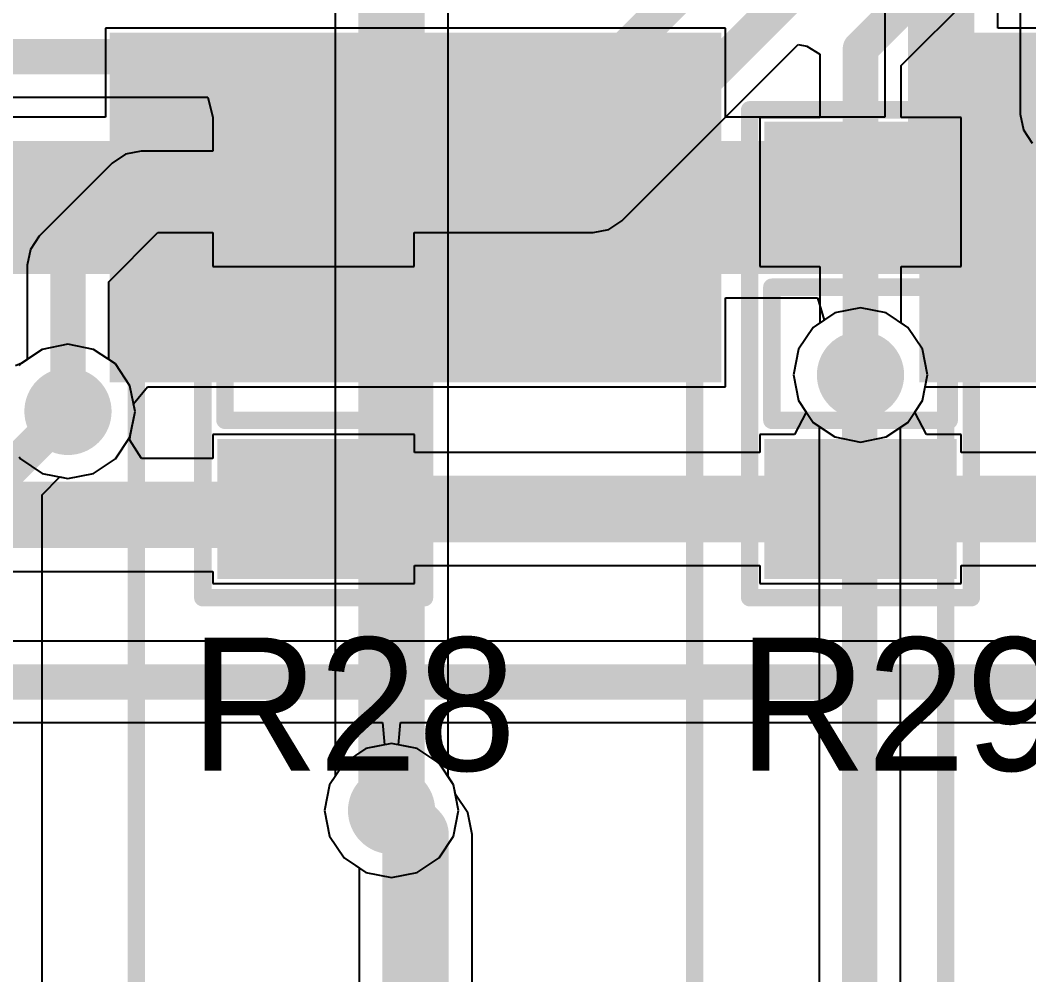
# Model space of a CAD drawing. Header units: millimetres. Extents: x 3.6 to 6.79, y 1.07 to 2.73.
# Drawn here: x 5.1752 to 5.4028, y 1.523 to 1.7382 of the extents above; entities that cross this region are included whole.
import ezdxf

# ---------------------------------------------------------------- set-up
doc = ezdxf.new("R2010")
doc.units = ezdxf.units.MM
doc.header["$MEASUREMENT"] = 0
for name, color, linetype in [('BottomLayer', 5, 'Continuous'), ('BottomOverlay', 54, 'Continuous'), ('BottomPaste', 16, 'Continuous'), ('BottomSolder', 6, 'Continuous'), ('MidLayer1', 16, 'Continuous'), ('MidLayer2', 76, 'Continuous'), ('MultiLayer', 9, 'Continuous'), ('TopLayer', 1, 'Continuous'), ('TopOverlay', 2, 'Continuous'), ('TopPaste', 8, 'Continuous'), ('TopSolder', 216, 'Continuous'), ('ViaHoleLayer', 16, 'Continuous')]:
    doc.layers.add(name, color=color, linetype=linetype)

# ---------------------------------------------------------------- blocks, each defined once
blk = doc.blocks.new('RES_SMD_0603_85')
at = {"layer": 'TopLayer'}
for points in [[(-0.04681, -0.01772), (-0.02319, -0.01772), (-0.04681, 0.01772), (-0.02319, 0.01772)], [(0.02468, -0.01771), (0.0483, -0.01771), (0.02468, 0.01772), (0.0483, 0.01772)]]:
    blk.add_solid(points, dxfattribs=at)
at = {"layer": 'TopOverlay', "const_width": 0.00394}
for points in [[(-0.055, 0.025), (0.055, 0.025)], [(-0.055, 0.025), (-0.055, -0.025)], [(0.055, 0.025), (0.055, -0.025)], [(-0.015, 0.02), (0.015, 0.02)], [(-0.015, 0.02), (-0.015, -0.02)], [(0.015, 0.02), (0.015, -0.02)], [(-0.015, -0.02), (0.015, -0.02)], [(-0.055, -0.025), (0.035, -0.025)], [(0.035, -0.025), (0.055, -0.025)]]:
    blk.add_lwpolyline(points, dxfattribs=at)
at = {"layer": 'TopOverlay', "const_width": 0.00197}
for points in [[(-0.05599, 0.025, 1), (-0.05402, 0.025, 1)], [(-0.05599, 0.025, 1), (-0.05402, 0.025, 1)], [(0.05401, 0.025, 1), (0.05598, 0.025, 1)], [(0.05401, 0.025, 1), (0.05598, 0.025, 1)], [(-0.01599, 0.02, 1), (-0.01402, 0.02, 1)], [(-0.01599, 0.02, 1), (-0.01402, 0.02, 1)], [(0.01401, 0.02, 1), (0.01598, 0.02, 1)], [(0.01401, 0.02, 1), (0.01598, 0.02, 1)], [(-0.01599, -0.02, 1), (-0.01402, -0.02, 1)], [(-0.01599, -0.02, 1), (-0.01402, -0.02, 1)], [(0.01401, -0.02, 1), (0.01598, -0.02, 1)], [(0.01401, -0.02, 1), (0.01598, -0.02, 1)], [(-0.05599, -0.025, 1), (-0.05402, -0.025, 1)], [(-0.05599, -0.025, 1), (-0.05402, -0.025, 1)], [(0.03401, -0.025, 1), (0.03598, -0.025, 1)], [(0.03401, -0.025, 1), (0.03598, -0.025, 1)], [(0.05401, -0.025, 1), (0.05598, -0.025, 1)], [(0.05401, -0.025, 1), (0.05598, -0.025, 1)]]:
    blk.add_lwpolyline(points, format="xyb", close=True, dxfattribs=at)
at = {"layer": 'TopPaste'}
for points in [[(-0.04681, -0.01772), (-0.02319, -0.01772), (-0.04681, 0.01772), (-0.02319, 0.01772)], [(0.02468, -0.01771), (0.0483, -0.01771), (0.02468, 0.01772), (0.0483, 0.01772)]]:
    blk.add_solid(points, dxfattribs=at)
at = {"layer": 'TopSolder'}
for points in [[(-0.05081, -0.02172), (-0.01919, -0.02172), (-0.05081, 0.02172), (-0.01919, 0.02172)], [(0.02068, -0.02171), (0.0523, -0.02171), (0.02068, 0.02172), (0.0523, 0.02172)]]:
    blk.add_solid(points, dxfattribs=at)
blk = doc.blocks.new('RES_SMD_0603_86')
at = {"layer": 'TopLayer'}
for points in [[(-0.04681, -0.01772), (-0.02319, -0.01772), (-0.04681, 0.01772), (-0.02319, 0.01772)], [(0.02468, -0.01771), (0.0483, -0.01771), (0.02468, 0.01772), (0.0483, 0.01772)]]:
    blk.add_solid(points, dxfattribs=at)
at = {"layer": 'TopOverlay', "const_width": 0.00394}
for points in [[(-0.055, 0.025), (0.055, 0.025)], [(-0.055, 0.025), (-0.055, -0.025)], [(0.055, 0.025), (0.055, -0.025)], [(-0.015, 0.02), (0.015, 0.02)], [(-0.015, 0.02), (-0.015, -0.02)], [(0.015, 0.02), (0.015, -0.02)], [(-0.015, -0.02), (0.015, -0.02)], [(-0.055, -0.025), (0.035, -0.025)], [(0.035, -0.025), (0.055, -0.025)]]:
    blk.add_lwpolyline(points, dxfattribs=at)
at = {"layer": 'TopOverlay', "const_width": 0.00197}
for points in [[(-0.05599, 0.025, 1), (-0.05402, 0.025, 1)], [(-0.05599, 0.025, 1), (-0.05402, 0.025, 1)], [(0.05401, 0.025, 1), (0.05598, 0.025, 1)], [(0.05401, 0.025, 1), (0.05598, 0.025, 1)], [(-0.01599, 0.02, 1), (-0.01402, 0.02, 1)], [(-0.01599, 0.02, 1), (-0.01402, 0.02, 1)], [(0.01401, 0.02, 1), (0.01598, 0.02, 1)], [(0.01401, 0.02, 1), (0.01598, 0.02, 1)], [(-0.01599, -0.02, 1), (-0.01402, -0.02, 1)], [(-0.01599, -0.02, 1), (-0.01402, -0.02, 1)], [(0.01401, -0.02, 1), (0.01598, -0.02, 1)], [(0.01401, -0.02, 1), (0.01598, -0.02, 1)], [(-0.05599, -0.025, 1), (-0.05402, -0.025, 1)], [(-0.05599, -0.025, 1), (-0.05402, -0.025, 1)], [(0.03401, -0.025, 1), (0.03598, -0.025, 1)], [(0.03401, -0.025, 1), (0.03598, -0.025, 1)], [(0.05401, -0.025, 1), (0.05598, -0.025, 1)], [(0.05401, -0.025, 1), (0.05598, -0.025, 1)]]:
    blk.add_lwpolyline(points, format="xyb", close=True, dxfattribs=at)
at = {"layer": 'TopPaste'}
for points in [[(-0.04681, -0.01772), (-0.02319, -0.01772), (-0.04681, 0.01772), (-0.02319, 0.01772)], [(0.02468, -0.01771), (0.0483, -0.01771), (0.02468, 0.01772), (0.0483, 0.01772)]]:
    blk.add_solid(points, dxfattribs=at)
at = {"layer": 'TopSolder'}
for points in [[(-0.05081, -0.02172), (-0.01919, -0.02172), (-0.05081, 0.02172), (-0.01919, 0.02172)], [(0.02068, -0.02171), (0.0523, -0.02171), (0.02068, 0.02172), (0.0523, 0.02172)]]:
    blk.add_solid(points, dxfattribs=at)
blk = doc.blocks.new('RES_SMD_2512_B_88')
at = {"layer": 'BottomLayer'}
for points in [[(-0.16141, 0.05996), (-0.16141, -0.06996), (-0.09054, 0.05996), (-0.09054, -0.06996)], [(0.09056, 0.05996), (0.09056, -0.06996), (0.16142, 0.05996), (0.16142, -0.06996)]]:
    blk.add_solid(points, dxfattribs=at)
at = {"layer": 'BottomOverlay', "const_width": 0.00394}
for points in [[(0.12599, 0.05799), (-0.12598, 0.05799)], [(-0.12598, -0.06799), (-0.12598, 0.05799)], [(0.12599, -0.06799), (0.12599, 0.05799)], [(0.12599, -0.06799), (-0.12598, -0.06799)]]:
    blk.add_lwpolyline(points, dxfattribs=at)
at = {"layer": 'BottomOverlay', "const_width": 0.00197}
for points in [[(-0.12696, 0.05799, 1), (-0.12499, 0.05799, 1)], [(-0.12696, 0.05799, 1), (-0.12499, 0.05799, 1)], [(0.12501, 0.05799, 1), (0.12698, 0.05799, 1)], [(0.12501, 0.05799, 1), (0.12698, 0.05799, 1)], [(-0.12696, -0.06799, 1), (-0.12499, -0.06799, 1)], [(-0.12696, -0.06799, 1), (-0.12499, -0.06799, 1)], [(0.12501, -0.06799, 1), (0.12698, -0.06799, 1)], [(0.12501, -0.06799, 1), (0.12698, -0.06799, 1)]]:
    blk.add_lwpolyline(points, format="xyb", close=True, dxfattribs=at)
at = {"layer": 'BottomPaste'}
for points in [[(-0.16141, 0.05996), (-0.16141, -0.06996), (-0.09054, 0.05996), (-0.09054, -0.06996)], [(0.09056, 0.05996), (0.09056, -0.06996), (0.16142, 0.05996), (0.16142, -0.06996)]]:
    blk.add_solid(points, dxfattribs=at)
at = {"layer": 'BottomSolder'}
for points in [[(-0.16541, 0.06396), (-0.16541, -0.07396), (-0.08654, 0.06396), (-0.08654, -0.07396)], [(0.08656, 0.06396), (0.08656, -0.07396), (0.16542, 0.06396), (0.16542, -0.07396)]]:
    blk.add_solid(points, dxfattribs=at)
blk = doc.blocks.new('RES_SMD_2512_B_89')
at = {"layer": 'BottomLayer'}
for points in [[(-0.16141, 0.05996), (-0.16141, -0.06996), (-0.09054, 0.05996), (-0.09054, -0.06996)], [(0.09056, 0.05996), (0.09056, -0.06996), (0.16142, 0.05996), (0.16142, -0.06996)]]:
    blk.add_solid(points, dxfattribs=at)
at = {"layer": 'BottomOverlay', "const_width": 0.00394}
for points in [[(0.12599, 0.05799), (-0.12598, 0.05799)], [(-0.12598, -0.06799), (-0.12598, 0.05799)], [(0.12599, -0.06799), (0.12599, 0.05799)], [(0.12599, -0.06799), (-0.12598, -0.06799)]]:
    blk.add_lwpolyline(points, dxfattribs=at)
at = {"layer": 'BottomOverlay', "const_width": 0.00197}
for points in [[(-0.12696, 0.05799, 1), (-0.12499, 0.05799, 1)], [(-0.12696, 0.05799, 1), (-0.12499, 0.05799, 1)], [(0.12501, 0.05799, 1), (0.12698, 0.05799, 1)], [(0.12501, 0.05799, 1), (0.12698, 0.05799, 1)], [(-0.12696, -0.06799, 1), (-0.12499, -0.06799, 1)], [(-0.12696, -0.06799, 1), (-0.12499, -0.06799, 1)], [(0.12501, -0.06799, 1), (0.12698, -0.06799, 1)], [(0.12501, -0.06799, 1), (0.12698, -0.06799, 1)]]:
    blk.add_lwpolyline(points, format="xyb", close=True, dxfattribs=at)
at = {"layer": 'BottomPaste'}
for points in [[(-0.16141, 0.05996), (-0.16141, -0.06996), (-0.09054, 0.05996), (-0.09054, -0.06996)], [(0.09056, 0.05996), (0.09056, -0.06996), (0.16142, 0.05996), (0.16142, -0.06996)]]:
    blk.add_solid(points, dxfattribs=at)
at = {"layer": 'BottomSolder'}
for points in [[(-0.16541, 0.06396), (-0.16541, -0.07396), (-0.08654, 0.06396), (-0.08654, -0.07396)], [(0.08656, 0.06396), (0.08656, -0.07396), (0.16542, 0.06396), (0.16542, -0.07396)]]:
    blk.add_solid(points, dxfattribs=at)

msp = doc.modelspace()

# ---------------------------------------------------------------- linework, layer by layer
at = {"layer": 'BottomLayer'}
for p, q in [((5.37026, 1.76696), (5.37026, 1.71637)), ((5.39574, 1.73641), (5.39574, 1.76696)), ((5.33436, 1.73641), (5.19444, 1.73641)), ((5.19444, 1.73641), (5.19444, 1.71637)), ((5.33436, 1.71637), (5.33436, 1.73641)), ((5.51696, 1.73641), (5.39574, 1.73641)), ((5.19444, 1.71637), (5.17049, 1.71637)), ((5.37026, 1.71637), (5.33436, 1.71637)), ((5.33436, 1.65554), (5.33436, 1.67559)), ((5.33436, 1.67559), (5.35506, 1.67559)), ((5.35506, 1.67559), (5.35658, 1.67059)), ((5.35658, 1.67059), (5.35408, 1.66892)), ((5.35408, 1.66892), (5.3508, 1.66401)), ((5.3508, 1.66401), (5.34965, 1.65822)), ((5.34965, 1.65822), (5.3508, 1.65242)), ((5.2008, 1.65168), (5.20397, 1.65554)), ((5.20397, 1.65554), (5.33436, 1.65554)), ((5.37877, 1.65242), (5.37939, 1.65554)), ((5.37939, 1.65554), (5.42661, 1.65554)), ((5.3508, 1.65242), (5.35408, 1.64751)), ((5.37549, 1.64751), (5.37877, 1.65242)), ((5.19998, 1.64421), (5.20113, 1.65)), ((5.20113, 1.65), (5.2008, 1.65168)), ((5.35408, 1.64751), (5.35899, 1.64423)), ((5.37058, 1.64423), (5.37549, 1.64751)), ((5.1967, 1.6393), (5.19998, 1.64421)), ((5.35899, 1.64423), (5.36478, 1.64308)), ((5.36478, 1.64308), (5.37058, 1.64423)), ((5.175, 1.63975), (5.1753, 1.6393)), ((5.1753, 1.6393), (5.18021, 1.63602)), ((5.19179, 1.63602), (5.1967, 1.6393)), ((5.18021, 1.63602), (5.186, 1.63487)), ((5.186, 1.63487), (5.19179, 1.63602)), ((5.259, 1.57513), (5.25321, 1.57398)), ((5.26479, 1.57398), (5.259, 1.57513)), ((5.25321, 1.57398), (5.2483, 1.5707)), ((5.2697, 1.5707), (5.26479, 1.57398)), ((5.2483, 1.5707), (5.24502, 1.56579)), ((5.27298, 1.56579), (5.2697, 1.5707)), ((5.24502, 1.56579), (5.24387, 1.56)), ((5.27342, 1.56361), (5.27298, 1.56579)), ((5.27618, 1.55948), (5.27342, 1.56361)), ((5.24387, 1.56), (5.24502, 1.55421)), ((5.27715, 1.5546), (5.27618, 1.55948)), ((5.24502, 1.55421), (5.2483, 1.5493)), ((5.27715, 1.48444), (5.27715, 1.5546)), ((5.2483, 1.5493), (5.25166, 1.54706)), ((5.25166, 1.54706), (5.25166, 1.48444))]:
    msp.add_line(p, q, dxfattribs=at)
for points, const_width in [([(5.383, 1.69598), (5.383, 1.80976)], 0.015), ([(5.157, 1.69598), (5.2644, 1.69598)], 0.03), ([(5.2644, 1.69598), (5.383, 1.69598)], 0.03), ([(5.383, 1.69598), (5.447, 1.69598)], 0.03), ([(5.259, 1.56), (5.2644, 1.5546)], 0.015), ([(5.2644, 1.44401), (5.2644, 1.5546)], 0.015)]:
    msp.add_lwpolyline(points, dxfattribs=dict(at, const_width=const_width))
for points, const_width in [([(5.2569, 1.69598, 1), (5.2719, 1.69598, 1)], 0.015), ([(5.2569, 1.69598, 1), (5.2719, 1.69598, 1)], 0.015), ([(5.3755, 1.69598, 1), (5.3905, 1.69598, 1)], 0.015), ([(5.3755, 1.69598, 1), (5.3905, 1.69598, 1)], 0.015), ([(5.37925, 1.69598, 1), (5.38675, 1.69598, 1)], 0.0075), ([(5.35986, 1.65822, 1), (5.36971, 1.65822, 1)], 0.00984), ([(5.18108, 1.65, 1), (5.19092, 1.65, 1)], 0.00984), ([(5.25408, 1.56, 1), (5.26392, 1.56, 1)], 0.00984), ([(5.25525, 1.56, 1), (5.26275, 1.56, 1)], 0.0075), ([(5.26065, 1.5546, 1), (5.26815, 1.5546, 1)], 0.0075), ([(5.26065, 1.5546, 1), (5.26815, 1.5546, 1)], 0.0075)]:
    msp.add_lwpolyline(points, format="xyb", close=True, dxfattribs=dict(at, const_width=const_width))
at = {"layer": 'MidLayer1'}
for p, q in [((5.27174, 1.56764), (5.27174, 1.8145)), ((5.24626, 1.80922), (5.24626, 1.56764)), ((5.36478, 1.67335), (5.35899, 1.6722)), ((5.37058, 1.6722), (5.36478, 1.67335)), ((5.35899, 1.6722), (5.35408, 1.66892)), ((5.37549, 1.66892), (5.37058, 1.6722)), ((5.35408, 1.66892), (5.3508, 1.66401)), ((5.37877, 1.66401), (5.37549, 1.66892)), ((5.18021, 1.66398), (5.1753, 1.6607)), ((5.186, 1.66513), (5.18021, 1.66398)), ((5.19179, 1.66398), (5.186, 1.66513)), ((5.1967, 1.6607), (5.19179, 1.66398)), ((5.3508, 1.66401), (5.34965, 1.65822)), ((5.37992, 1.65822), (5.37877, 1.66401)), ((5.1753, 1.6607), (5.175, 1.66025)), ((5.19998, 1.65579), (5.1967, 1.6607)), ((5.34965, 1.65822), (5.3508, 1.65242)), ((5.37877, 1.65242), (5.37992, 1.65822)), ((5.20113, 1.65), (5.19998, 1.65579)), ((5.3508, 1.65242), (5.35408, 1.64751)), ((5.37549, 1.64751), (5.37877, 1.65242)), ((5.19998, 1.64421), (5.20113, 1.65)), ((5.35408, 1.64751), (5.35544, 1.64661)), ((5.37379, 1.64638), (5.37549, 1.64751)), ((5.35544, 1.64661), (5.35544, 1.22241)), ((5.37379, 1.30429), (5.37379, 1.64638)), ((5.1967, 1.6393), (5.19998, 1.64421)), ((5.19179, 1.63602), (5.1967, 1.6393)), ((5.186, 1.63487), (5.19179, 1.63602)), ((5.18018, 1.6312), (5.1842, 1.63522)), ((5.1842, 1.63522), (5.186, 1.63487)), ((5.18018, 1.32535), (5.18018, 1.6312)), ((5.24502, 1.56579), (5.24387, 1.56)), ((5.24626, 1.56764), (5.24502, 1.56579)), ((5.27298, 1.56579), (5.27174, 1.56764)), ((5.27413, 1.56), (5.27298, 1.56579)), ((5.24387, 1.56), (5.24502, 1.55421)), ((5.27298, 1.55421), (5.27413, 1.56)), ((5.24502, 1.55421), (5.2483, 1.5493)), ((5.2697, 1.5493), (5.27298, 1.55421)), ((5.2483, 1.5493), (5.25321, 1.54602)), ((5.26479, 1.54602), (5.2697, 1.5493)), ((5.25321, 1.54602), (5.259, 1.54487)), ((5.259, 1.54487), (5.26479, 1.54602))]:
    msp.add_line(p, q, dxfattribs=at)
for points, const_width in [([(5.259, 1.56), (5.259, 1.8145)], 0.015), ([(5.36461, 1.65804), (5.36478, 1.65822)], 0.008), ([(5.36461, 1.21861), (5.36461, 1.65804)], 0.008), ([(5.171, 1.635), (5.186, 1.65)], 0.008)]:
    msp.add_lwpolyline(points, dxfattribs=dict(at, const_width=const_width))
for points, const_width in [([(5.35986, 1.65822, 1), (5.36971, 1.65822, 1)], 0.00984), ([(5.36261, 1.65804, 1), (5.36661, 1.65804, 1)], 0.004), ([(5.36261, 1.65804, 1), (5.36661, 1.65804, 1)], 0.004), ([(5.36278, 1.65822, 1), (5.36678, 1.65822, 1)], 0.004), ([(5.18108, 1.65, 1), (5.19092, 1.65, 1)], 0.00984), ([(5.184, 1.65, 1), (5.188, 1.65, 1)], 0.004), ([(5.25408, 1.56, 1), (5.26392, 1.56, 1)], 0.00984), ([(5.25525, 1.56, 1), (5.26275, 1.56, 1)], 0.0075)]:
    msp.add_lwpolyline(points, format="xyb", close=True, dxfattribs=dict(at, const_width=const_width))
at = {"layer": 'MidLayer2'}
for p, q in [((5.36478, 1.67335), (5.35899, 1.6722)), ((5.37058, 1.6722), (5.36478, 1.67335)), ((5.35899, 1.6722), (5.35408, 1.66892)), ((5.37549, 1.66892), (5.37058, 1.6722)), ((5.35408, 1.66892), (5.3508, 1.66401)), ((5.37877, 1.66401), (5.37549, 1.66892)), ((5.18021, 1.66398), (5.1753, 1.6607)), ((5.186, 1.66513), (5.18021, 1.66398)), ((5.19179, 1.66398), (5.186, 1.66513)), ((5.1967, 1.6607), (5.19179, 1.66398)), ((5.3508, 1.66401), (5.34965, 1.65822)), ((5.37992, 1.65822), (5.37877, 1.66401)), ((5.1753, 1.6607), (5.175, 1.66025)), ((5.19998, 1.65579), (5.1967, 1.6607)), ((5.34965, 1.65822), (5.3508, 1.65242)), ((5.37877, 1.65242), (5.37992, 1.65822)), ((5.20113, 1.65), (5.19998, 1.65579)), ((5.3508, 1.65242), (5.35408, 1.64751)), ((5.37549, 1.64751), (5.37877, 1.65242)), ((5.19998, 1.64421), (5.20113, 1.65)), ((5.35408, 1.64751), (5.35899, 1.64423)), ((5.37058, 1.64423), (5.37549, 1.64751)), ((5.1967, 1.6393), (5.19998, 1.64421)), ((5.35899, 1.64423), (5.36478, 1.64308)), ((5.36478, 1.64308), (5.37058, 1.64423)), ((5.175, 1.63975), (5.1753, 1.6393)), ((5.1753, 1.6393), (5.18021, 1.63602)), ((5.19179, 1.63602), (5.1967, 1.6393)), ((5.18021, 1.63602), (5.186, 1.63487)), ((5.186, 1.63487), (5.19179, 1.63602)), ((5.42714, 1.59818), (4.44772, 1.59818)), ((4.44772, 1.57982), (5.25695, 1.57982)), ((5.25695, 1.57982), (5.25744, 1.57482)), ((5.26056, 1.57482), (5.26105, 1.57982)), ((5.26105, 1.57982), (5.42493, 1.57982)), ((5.25744, 1.57482), (5.25583, 1.5745)), ((5.26217, 1.5745), (5.26056, 1.57482)), ((5.25321, 1.57398), (5.2483, 1.5707)), ((5.25583, 1.5745), (5.25321, 1.57398)), ((5.26479, 1.57398), (5.26217, 1.5745)), ((5.2697, 1.5707), (5.26479, 1.57398)), ((5.2483, 1.5707), (5.24502, 1.56579)), ((5.27298, 1.56579), (5.2697, 1.5707)), ((5.24502, 1.56579), (5.24387, 1.56)), ((5.27413, 1.56), (5.27298, 1.56579)), ((5.24387, 1.56), (5.24502, 1.55421)), ((5.27298, 1.55421), (5.27413, 1.56)), ((5.24502, 1.55421), (5.2483, 1.5493)), ((5.2697, 1.5493), (5.27298, 1.55421)), ((5.2483, 1.5493), (5.25321, 1.54602)), ((5.26479, 1.54602), (5.2697, 1.5493)), ((5.25321, 1.54602), (5.259, 1.54487)), ((5.259, 1.54487), (5.26479, 1.54602))]:
    msp.add_line(p, q, dxfattribs=at)
at = {"layer": 'MidLayer2', "const_width": 0.00984}
for points in [[(5.35986, 1.65822, 1), (5.36971, 1.65822, 1)], [(5.18108, 1.65, 1), (5.19092, 1.65, 1)], [(5.25408, 1.56, 1), (5.26392, 1.56, 1)]]:
    msp.add_lwpolyline(points, format="xyb", close=True, dxfattribs=at)
at = {"layer": 'MidLayer2', "const_width": 0.008}
msp.add_lwpolyline([(4.436, 1.589), (5.43094, 1.589)], dxfattribs=at)
at = {"layer": 'MultiLayer', "const_width": 0.00984}
for points in [[(5.35986, 1.65822, 1), (5.36971, 1.65822, 1)], [(5.18108, 1.65, 1), (5.19092, 1.65, 1)], [(5.25408, 1.56, 1), (5.26392, 1.56, 1)]]:
    msp.add_lwpolyline(points, format="xyb", close=True, dxfattribs=at)
at = {"layer": 'TopLayer'}
for p, q in [((5.40082, 1.75901), (5.40082, 1.717)), ((5.37396, 1.72798), (5.39149, 1.74551)), ((5.31098, 1.693), (5.35071, 1.73273)), ((5.35071, 1.73273), (5.35264, 1.73236)), ((5.35264, 1.73236), (5.35561, 1.73056)), ((5.35561, 1.73056), (5.35561, 1.7163)), ((5.37396, 1.7163), (5.37396, 1.72798)), ((5.14191, 1.72082), (5.21755, 1.72082)), ((5.21755, 1.72082), (5.2187, 1.7163)), ((5.2187, 1.7163), (5.2187, 1.7163)), ((5.2187, 1.7163), (5.2187, 1.70866)), ((5.35561, 1.7163), (5.34207, 1.7163)), ((5.34207, 1.7163), (5.34207, 1.68268)), ((5.3875, 1.7163), (5.37396, 1.7163)), ((5.3875, 1.68268), (5.3875, 1.7163)), ((5.40082, 1.717), (5.40152, 1.71349)), ((5.40152, 1.71349), (5.40351, 1.71051)), ((5.19898, 1.70797), (5.196, 1.70598)), ((5.20249, 1.70866), (5.19898, 1.70797)), ((5.2187, 1.70866), (5.20249, 1.70866)), ((5.196, 1.70598), (5.17951, 1.68949)), ((5.308, 1.69101), (5.31098, 1.693)), ((5.30449, 1.69031), (5.308, 1.69101)), ((5.17951, 1.68949), (5.17752, 1.68651)), ((5.19518, 1.6792), (5.20629, 1.69031)), ((5.20629, 1.69031), (5.2187, 1.69031)), ((5.2187, 1.69031), (5.2187, 1.68268)), ((5.26413, 1.68268), (5.26413, 1.69031)), ((5.26413, 1.69031), (5.30449, 1.69031)), ((5.17752, 1.68651), (5.17682, 1.683)), ((5.17682, 1.683), (5.17682, 1.66172)), ((5.2187, 1.68268), (5.26413, 1.68268)), ((5.34207, 1.68268), (5.35561, 1.68268)), ((5.35561, 1.68268), (5.35561, 1.66994)), ((5.37396, 1.66994), (5.37396, 1.68268)), ((5.37396, 1.68268), (5.3875, 1.68268)), ((5.19518, 1.66172), (5.19518, 1.6792)), ((5.35408, 1.66892), (5.3508, 1.66401)), ((5.35561, 1.66994), (5.35408, 1.66892)), ((5.37549, 1.66892), (5.37396, 1.66994)), ((5.37877, 1.66401), (5.37549, 1.66892)), ((5.3508, 1.66401), (5.34965, 1.65822)), ((5.37992, 1.65822), (5.37877, 1.66401)), ((5.17682, 1.66172), (5.17559, 1.66089)), ((5.1967, 1.6607), (5.19518, 1.66172)), ((5.17559, 1.66089), (5.17417, 1.66025)), ((5.19998, 1.65579), (5.1967, 1.6607)), ((5.34965, 1.65822), (5.3508, 1.65242)), ((5.37877, 1.65242), (5.37992, 1.65822)), ((5.20113, 1.65), (5.19998, 1.65579)), ((5.3508, 1.65242), (5.35255, 1.64981)), ((5.37702, 1.64981), (5.37877, 1.65242)), ((5.20002, 1.6444), (5.20113, 1.65)), ((5.35255, 1.64981), (5.34988, 1.64481)), ((5.37969, 1.64481), (5.37702, 1.64981)), ((5.19993, 1.64351), (5.20002, 1.6444)), ((5.20257, 1.6394), (5.19993, 1.64351)), ((5.26414, 1.64481), (5.2187, 1.64481)), ((5.2187, 1.64481), (5.2187, 1.6394)), ((5.26414, 1.64074), (5.26414, 1.64481)), ((5.34988, 1.64481), (5.34207, 1.64481)), ((5.34207, 1.64481), (5.34207, 1.64074)), ((5.38751, 1.64481), (5.37969, 1.64481)), ((5.38751, 1.64074), (5.38751, 1.64481)), ((5.34207, 1.64074), (5.26414, 1.64074)), ((5.46544, 1.64074), (5.38751, 1.64074)), ((5.2187, 1.6394), (5.20257, 1.6394)), ((5.14077, 1.61391), (5.2187, 1.61391)), ((5.2187, 1.61391), (5.2187, 1.61119)), ((5.26414, 1.61119), (5.26414, 1.61525)), ((5.26414, 1.61525), (5.34207, 1.61525)), ((5.34207, 1.61525), (5.34207, 1.61119)), ((5.38751, 1.61119), (5.38751, 1.61525)), ((5.38751, 1.61525), (5.46544, 1.61525)), ((5.2187, 1.61119), (5.26414, 1.61119)), ((5.34207, 1.61119), (5.38751, 1.61119)), ((5.259, 1.57513), (5.25321, 1.57398)), ((5.26479, 1.57398), (5.259, 1.57513)), ((5.25321, 1.57398), (5.2483, 1.5707)), ((5.2697, 1.5707), (5.26479, 1.57398)), ((5.2483, 1.5707), (5.24502, 1.56579)), ((5.27298, 1.56579), (5.2697, 1.5707)), ((5.24502, 1.56579), (5.24387, 1.56)), ((5.27413, 1.56), (5.27298, 1.56579)), ((5.24387, 1.56), (5.24502, 1.55421)), ((5.27298, 1.55421), (5.27413, 1.56)), ((5.24502, 1.55421), (5.2483, 1.5493)), ((5.2697, 1.5493), (5.27298, 1.55421)), ((5.2483, 1.5493), (5.25321, 1.54602)), ((5.26479, 1.54602), (5.2697, 1.5493)), ((5.25321, 1.54602), (5.259, 1.54487)), ((5.259, 1.54487), (5.26479, 1.54602))]:
    msp.add_line(p, q, dxfattribs=at)
for points, const_width in [([(5.30449, 1.69949), (5.359, 1.754)], 0.008), ([(5.31, 1.73), (5.334, 1.754)], 0.008), ([(5.36478, 1.73178), (5.385, 1.752)], 0.008), ([(5.131, 1.73), (5.31, 1.73)], 0.008), ([(5.36478, 1.69949), (5.36478, 1.73178)], 0.008), ([(5.186, 1.683), (5.20249, 1.69949)], 0.008), ([(5.20249, 1.69949), (5.24142, 1.69949)], 0.008), ([(5.24142, 1.69949), (5.30449, 1.69949)], 0.008), ([(5.36478, 1.65822), (5.36478, 1.69949)], 0.008), ([(5.186, 1.65), (5.186, 1.683)], 0.008), ([(5.11939, 1.62666), (5.24008, 1.62666)], 0.015), ([(5.24008, 1.62666), (5.24142, 1.628)], 0.015), ([(5.24142, 1.628), (5.36479, 1.628)], 0.015), ([(5.36479, 1.628), (5.48816, 1.628)], 0.015)]:
    msp.add_lwpolyline(points, dxfattribs=dict(at, const_width=const_width))
for points, const_width in [([(5.308, 1.73, 1), (5.312, 1.73, 1)], 0.004), ([(5.308, 1.73, 1), (5.312, 1.73, 1)], 0.004), ([(5.36278, 1.73178, 1), (5.36678, 1.73178, 1)], 0.004), ([(5.36278, 1.73178, 1), (5.36678, 1.73178, 1)], 0.004), ([(5.20049, 1.69949, 1), (5.20449, 1.69949, 1)], 0.004), ([(5.20049, 1.69949, 1), (5.20449, 1.69949, 1)], 0.004), ([(5.23942, 1.69949, 1), (5.24342, 1.69949, 1)], 0.004), ([(5.23942, 1.69949, 1), (5.24342, 1.69949, 1)], 0.004), ([(5.30249, 1.69949, 1), (5.30649, 1.69949, 1)], 0.004), ([(5.30249, 1.69949, 1), (5.30649, 1.69949, 1)], 0.004), ([(5.36278, 1.69949, 1), (5.36678, 1.69949, 1)], 0.004), ([(5.36278, 1.69949, 1), (5.36678, 1.69949, 1)], 0.004), ([(5.184, 1.683, 1), (5.188, 1.683, 1)], 0.004), ([(5.184, 1.683, 1), (5.188, 1.683, 1)], 0.004), ([(5.35986, 1.65822, 1), (5.36971, 1.65822, 1)], 0.00984), ([(5.36278, 1.65822, 1), (5.36678, 1.65822, 1)], 0.004), ([(5.18108, 1.65, 1), (5.19092, 1.65, 1)], 0.00984), ([(5.184, 1.65, 1), (5.188, 1.65, 1)], 0.004), ([(5.23633, 1.62666, 1), (5.24383, 1.62666, 1)], 0.0075), ([(5.23633, 1.62666, 1), (5.24383, 1.62666, 1)], 0.0075), ([(5.23767, 1.628, 1), (5.24517, 1.628, 1)], 0.0075), ([(5.23767, 1.628, 1), (5.24517, 1.628, 1)], 0.0075), ([(5.36104, 1.628, 1), (5.36854, 1.628, 1)], 0.0075), ([(5.36104, 1.628, 1), (5.36854, 1.628, 1)], 0.0075), ([(5.25408, 1.56, 1), (5.26392, 1.56, 1)], 0.00984)]:
    msp.add_lwpolyline(points, format="xyb", close=True, dxfattribs=dict(at, const_width=const_width))
at = {"layer": 'ViaHoleLayer', "const_width": 0.00591}
for points in [[(5.36183, 1.65822, 1), (5.36774, 1.65822, 1)], [(5.18305, 1.65, 1), (5.18895, 1.65, 1)], [(5.25605, 1.56, 1), (5.26195, 1.56, 1)]]:
    msp.add_lwpolyline(points, format="xyb", close=True, dxfattribs=at)

# ---------------------------------------------------------------- block references
for name, p, rotation in [('RES_SMD_2512_B_89', (5.2694, 1.57), 270), ('RES_SMD_2512_B_88', (5.452, 1.57), 270), ('RES_SMD_0603_86', (5.24142, 1.663), 90), ('RES_SMD_0603_85', (5.36479, 1.663), 90)]:
    msp.add_blockref(name, p, dxfattribs=dict(rotation=rotation))

# ---------------------------------------------------------------- texts
at = {"layer": 'TopOverlay'}
for s, p in [('R28', (5.21355, 1.569)), ('R29', (5.33719, 1.569))]:
    msp.add_text(s, height=0.03, dxfattribs=at).set_placement(p)

doc.saveas('drawing.dxf')
